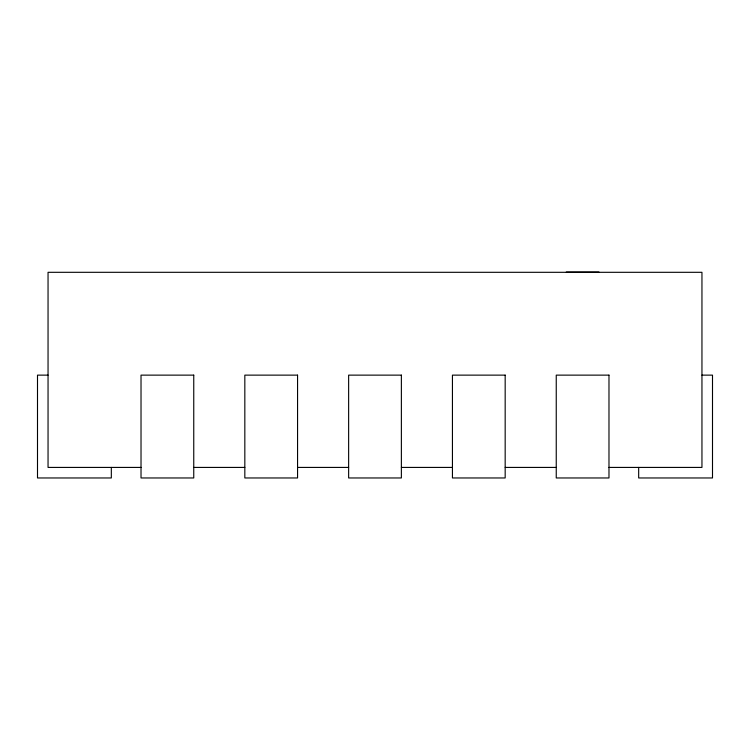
<?xml version="1.0" encoding="UTF-8"?>
<svg xmlns="http://www.w3.org/2000/svg" width="750" height="750" viewBox="0 0 750 750"><rect width="100%" height="100%" fill="white"/><g stroke="black" fill="none" stroke-linecap="round" stroke-linejoin="round"><path stroke-width="1.12" d="M566.269 272.034L598.959 272.034M48.047 375.131L37.5 375.131L37.5 477.966L111.328 477.966L111.328 467.419M701.953 375.131L712.5 375.131L712.5 477.966L638.672 477.966L638.672 467.419M141.019 467.419L48.047 467.419L48.047 272.306L701.953 272.306L701.953 467.419L608.981 467.419M193.753 467.419L244.828 467.419M297.562 467.419L348.637 467.419M401.372 467.419L452.438 467.419M505.172 467.419L556.247 467.419M193.753 375.131L141.019 375.131L141.019 477.966L193.753 477.966L193.753 375.131M297.562 375.131L244.828 375.131L244.828 477.966L297.562 477.966L297.562 375.131M401.372 375.131L348.637 375.131L348.637 477.966L401.372 477.966L401.372 375.131M505.172 375.131L452.438 375.131L452.438 477.966L505.172 477.966L505.172 375.131M608.981 375.131L556.247 375.131L556.247 477.966L608.981 477.966L608.981 375.131"/></g></svg>
